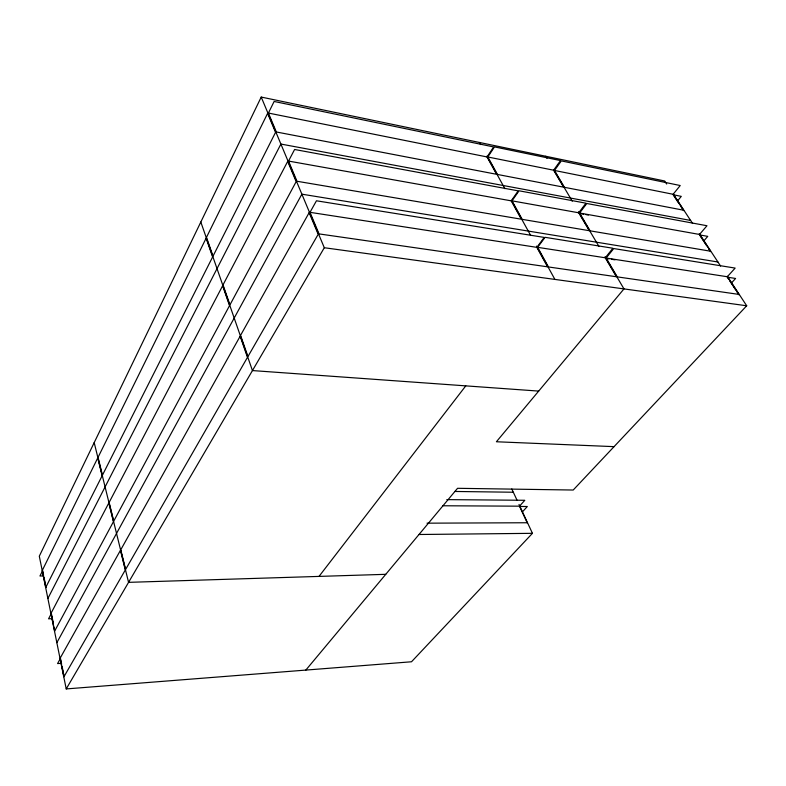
<?xml version="1.0" encoding="UTF-8"?>
<svg xmlns="http://www.w3.org/2000/svg" width="786" height="786" viewBox="0 0 786 786"><rect width="100%" height="100%" fill="white"/><g stroke="black" fill="none" stroke-linecap="round" stroke-linejoin="round"><path stroke-width="1.18" d="M666.675 184.032L664.681 180.996L261.217 97.071L39.3 556.193L66.221 688.929L411.51 661.773L532.446 533.33L519.006 504.455M268.409 113.056L274.127 101.463L493.657 146.933L487.035 156.945L496.585 174.286L276.338 131.979L268.409 113.056L487.035 156.945M47.877 598.49L280.897 144.054L690.619 220.453M288.531 161.071L294.603 149.487L518.21 190.86L511.214 200.843L521.334 219.206L296.99 181.261L288.531 161.071L511.214 200.843M56.847 642.683L301.873 194.171L717.923 261.993M309.998 212.328L316.463 200.784L544.226 237.421L536.838 247.354L309.998 212.328L319.047 233.904L547.567 266.827L536.838 247.354M66.221 688.929L324.304 247.728L261.217 97.071M487.821 156.984L494.502 146.894L560.506 160.57L553.619 170.198L487.821 156.984L497.45 174.453L563.621 187.156L553.619 170.198M512.01 200.852L519.055 190.792L585.973 203.181L578.722 212.78L512.01 200.852L522.209 219.353L589.294 230.701L578.722 212.78M554.484 170.464L561.322 160.904L680.224 185.535L673.121 194.28L554.484 170.464L564.427 187.314L683.584 210.206L673.121 194.28M537.634 247.335L545.081 237.323L612.903 248.238L605.259 257.788L537.634 247.335L548.451 266.955L616.44 276.76L605.259 257.788M579.596 213.026L586.798 203.505L706.978 225.739L699.511 234.454L579.596 213.026L590.099 230.838L710.524 251.206L699.511 234.454M319.018 576.403L465.774 385.867M606.144 258.034L613.738 248.553L735.156 268.085L727.305 276.741L606.144 258.034L617.256 276.878L738.919 294.406L727.305 276.741M677.424 201.088L681.295 196.372L673.18 194.741L679.055 203.682M305.833 670.085L457.55 488.303L573.21 490.032L746.7 305.774L727.296 276.25M703.755 240.988L707.754 236.36L699.569 234.906L706.673 245.723M442.901 505.771L519.477 506.174L524.812 500.289L446.802 499.621M522.376 511.932L527.327 506.508L519.605 506.469M731.461 282.989L735.598 278.46L727.345 277.193L728.632 279.148M61.22 663.335L57.565 663.571L60.463 658.393L61.642 664.199M52.24 618.651L48.565 618.828L51.355 613.512L53.035 621.805M385.759 574.32L128.56 582.347L94.192 442.626M43.633 575.912L39.958 576.01L42.631 570.577L43.554 575.116M418.997 534.5L532.446 533.33M427.014 523.171L527.19 522.749M454.858 491.466L513.317 492.233M614.062 446.645L496.398 441.761L623.976 288.904L605.004 256.727M538.685 391.094L252.444 370.57L200.823 222.025M324.304 247.728L746.7 305.774M606.605 258.535L609.012 258.899M611.42 259.272L615.035 259.832M581.257 213.763L583.634 214.185M586.012 214.607L588.39 215.04M673.327 194.152L692.623 223.499M699.285 233.629L720.605 266.071M680.362 205.667L683.624 210.638M708.618 248.681L710.554 251.628M729.919 281.103L735.716 289.926M737.003 291.881L738.928 294.819M545.749 156.257L546.987 158.34M553.757 169.835L572.257 201.196M578.447 211.709L598.873 246.342M479.44 142.463L480.59 144.565M486.956 156.109L504.907 188.679M511.332 200.342L530.638 235.378M536.553 246.116L554.906 279.413M511.794 488.961L516.942 500.014M519.477 506.174L527.298 522.995M44.016 577.376L45.166 583.045M45.627 585.315L46.089 587.584M54.234 627.729L54.715 630.097M62.114 666.528L64 675.822M97.749 457.943L42.326 570.341L45.785 587.368L102.131 475.776L97.749 457.943M267.604 113.381L206.482 237.343L213.026 256.167L275.542 132.353L267.604 113.381M206.109 238.227L98.034 457.393L102.426 475.206L212.623 256.973L206.109 238.227M108.822 502.971L51.041 613.277L54.656 631.079L113.43 521.707L108.822 502.971M287.696 161.405L223.018 284.886L229.964 304.85L296.165 181.645L287.696 161.405M222.625 285.78L109.126 502.441L113.724 521.147L229.532 305.656L222.625 285.78M120.454 550.298L60.149 658.177L63.931 676.795L125.298 569.988L120.454 550.298M309.144 212.662L240.565 335.347L247.944 356.559L318.192 234.297L309.144 212.662M240.152 336.231L120.769 549.778L125.613 569.447L247.482 357.355L240.152 336.231"/></g></svg>
